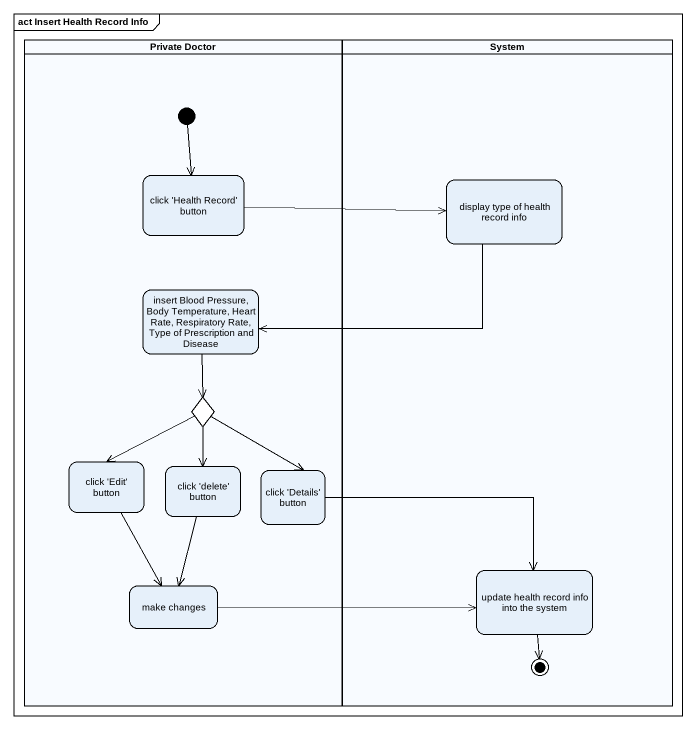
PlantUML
@startuml
mainframe act Insert Health Record Info
hide empty description
state "Private Doctor" as Private_Doctor <<partition>> {
  state "click 'Health Record' button" as click_Health_Record_button
  state "insert Blood Pressure, Body Temperature, Heart Rate, Respiratory Rate, Type of Prescription and Disease" as insert_Blood_Pressure_Body
  state choice1 <<choice>>
  state "click 'Edit' button" as click_Edit_button
  state "click 'delete' button" as click_delete_button
  state "click 'Details' button" as click_Details_button
  state "make changes" as make_changes
  [*] --> click_Health_Record_button
}
state System <<partition>> {
  state "display type of health record info" as display_type_of_health
  state "update health record info into the system" as update_health_record_info
  update_health_record_info --> [*]
}
click_Health_Record_button -right-> display_type_of_health
display_type_of_health -left-> insert_Blood_Pressure_Body
insert_Blood_Pressure_Body --> choice1
choice1 --> click_Edit_button
choice1 --> click_delete_button
choice1 --> click_Details_button
click_Edit_button --> make_changes
click_delete_button --> make_changes
click_Details_button -right-> update_health_record_info
make_changes -right-> update_health_record_info
@enduml
